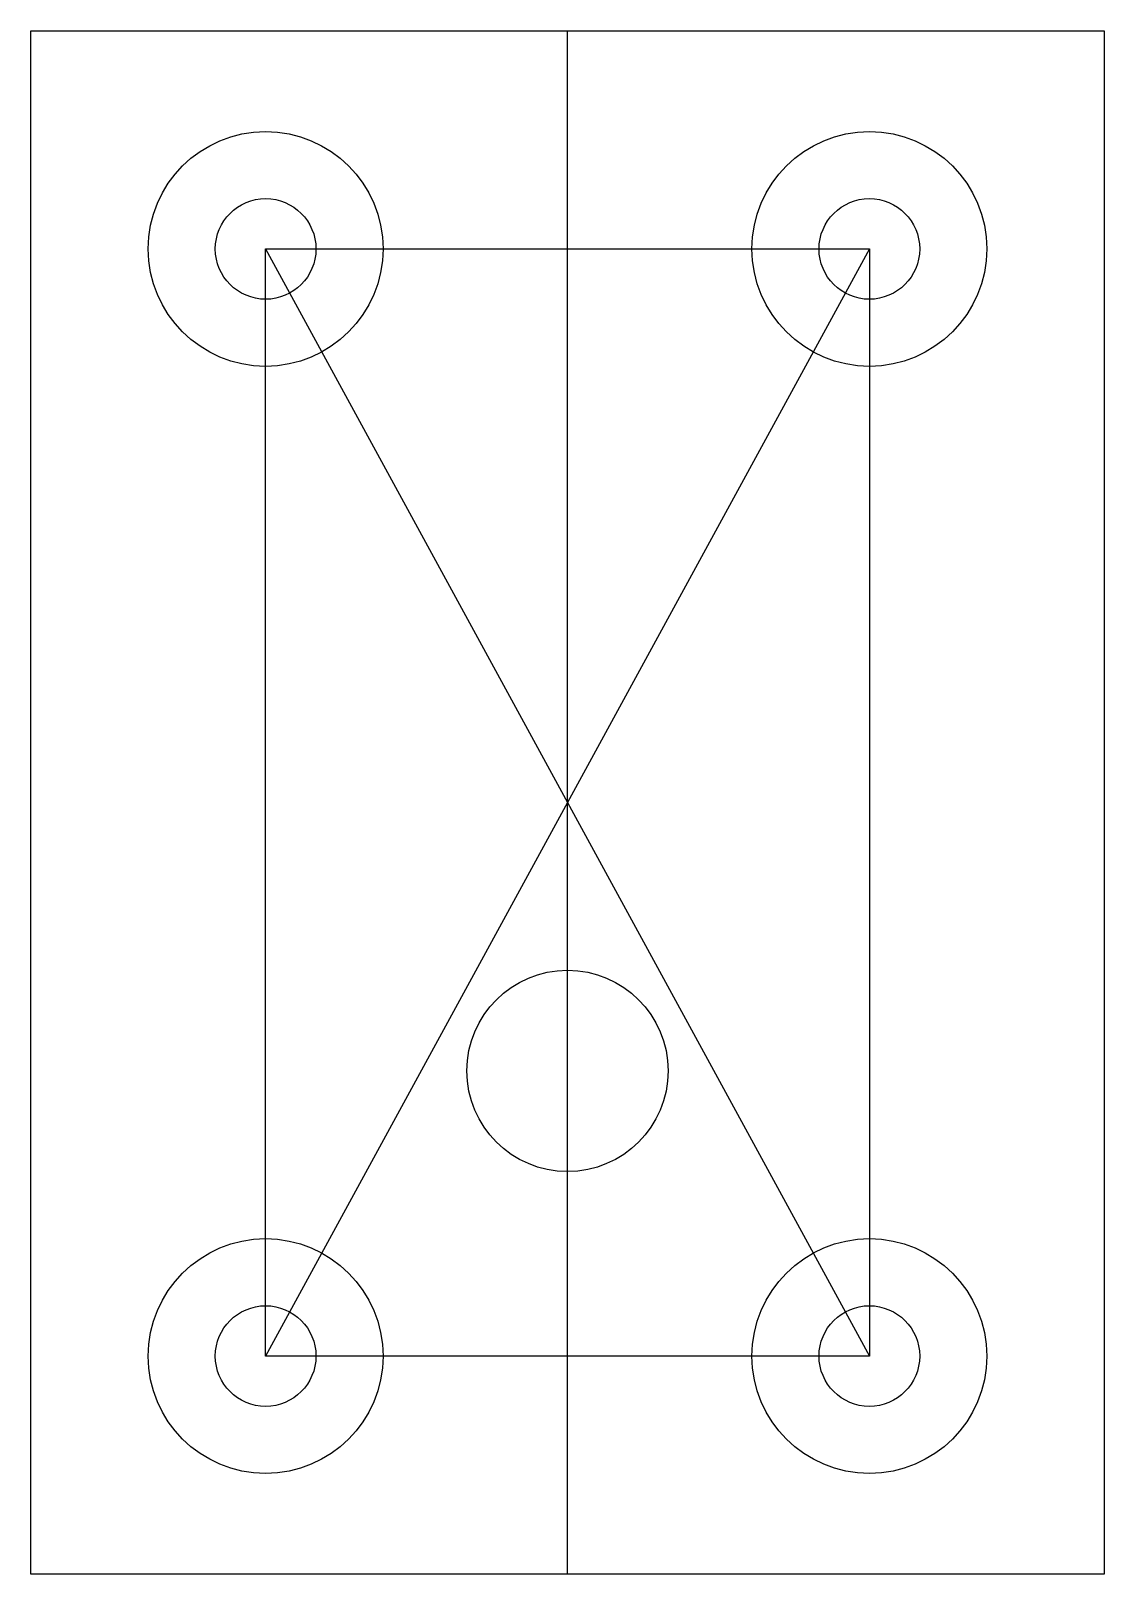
# Model space of a CAD drawing. Header units: millimetres. Extents: x -16 to 16, y -23 to 23.
import ezdxf

# ---------------------------------------------------------------- set-up
doc = ezdxf.new("R2010")
doc.units = ezdxf.units.MM
doc.layers.get('0').update_dxf_attribs({"linetype": 'CONTINUOUS'})

msp = doc.modelspace()

# ---------------------------------------------------------------- linework, layer by layer
for p, q in [((0, -23), (0, 23)), ((-9, 16.5), (9, 16.5)), ((-9, -16.5), (-9, 16.5)), ((-9, 16.5), (9, -16.5)), ((9, 16.5), (-9, -16.5)), ((9, 16.5), (9, -16.5)), ((9, -16.5), (-9, -16.5))]:
    msp.add_line(p, q)
msp.add_lwpolyline([(16, 23), (16, -23), (-16, -23), (-16, 23)], close=True)
for centre, radius in [((-9, 16.5), 3.5), ((9, 16.5), 3.5), ((-9, 16.5), 1.5), ((9, 16.5), 1.5), ((0, -8), 3), ((-9, -16.5), 3.5), ((9, -16.5), 3.5), ((-9, -16.5), 1.5), ((9, -16.5), 1.5)]:
    msp.add_circle(centre, radius)

doc.saveas('drawing.dxf')
